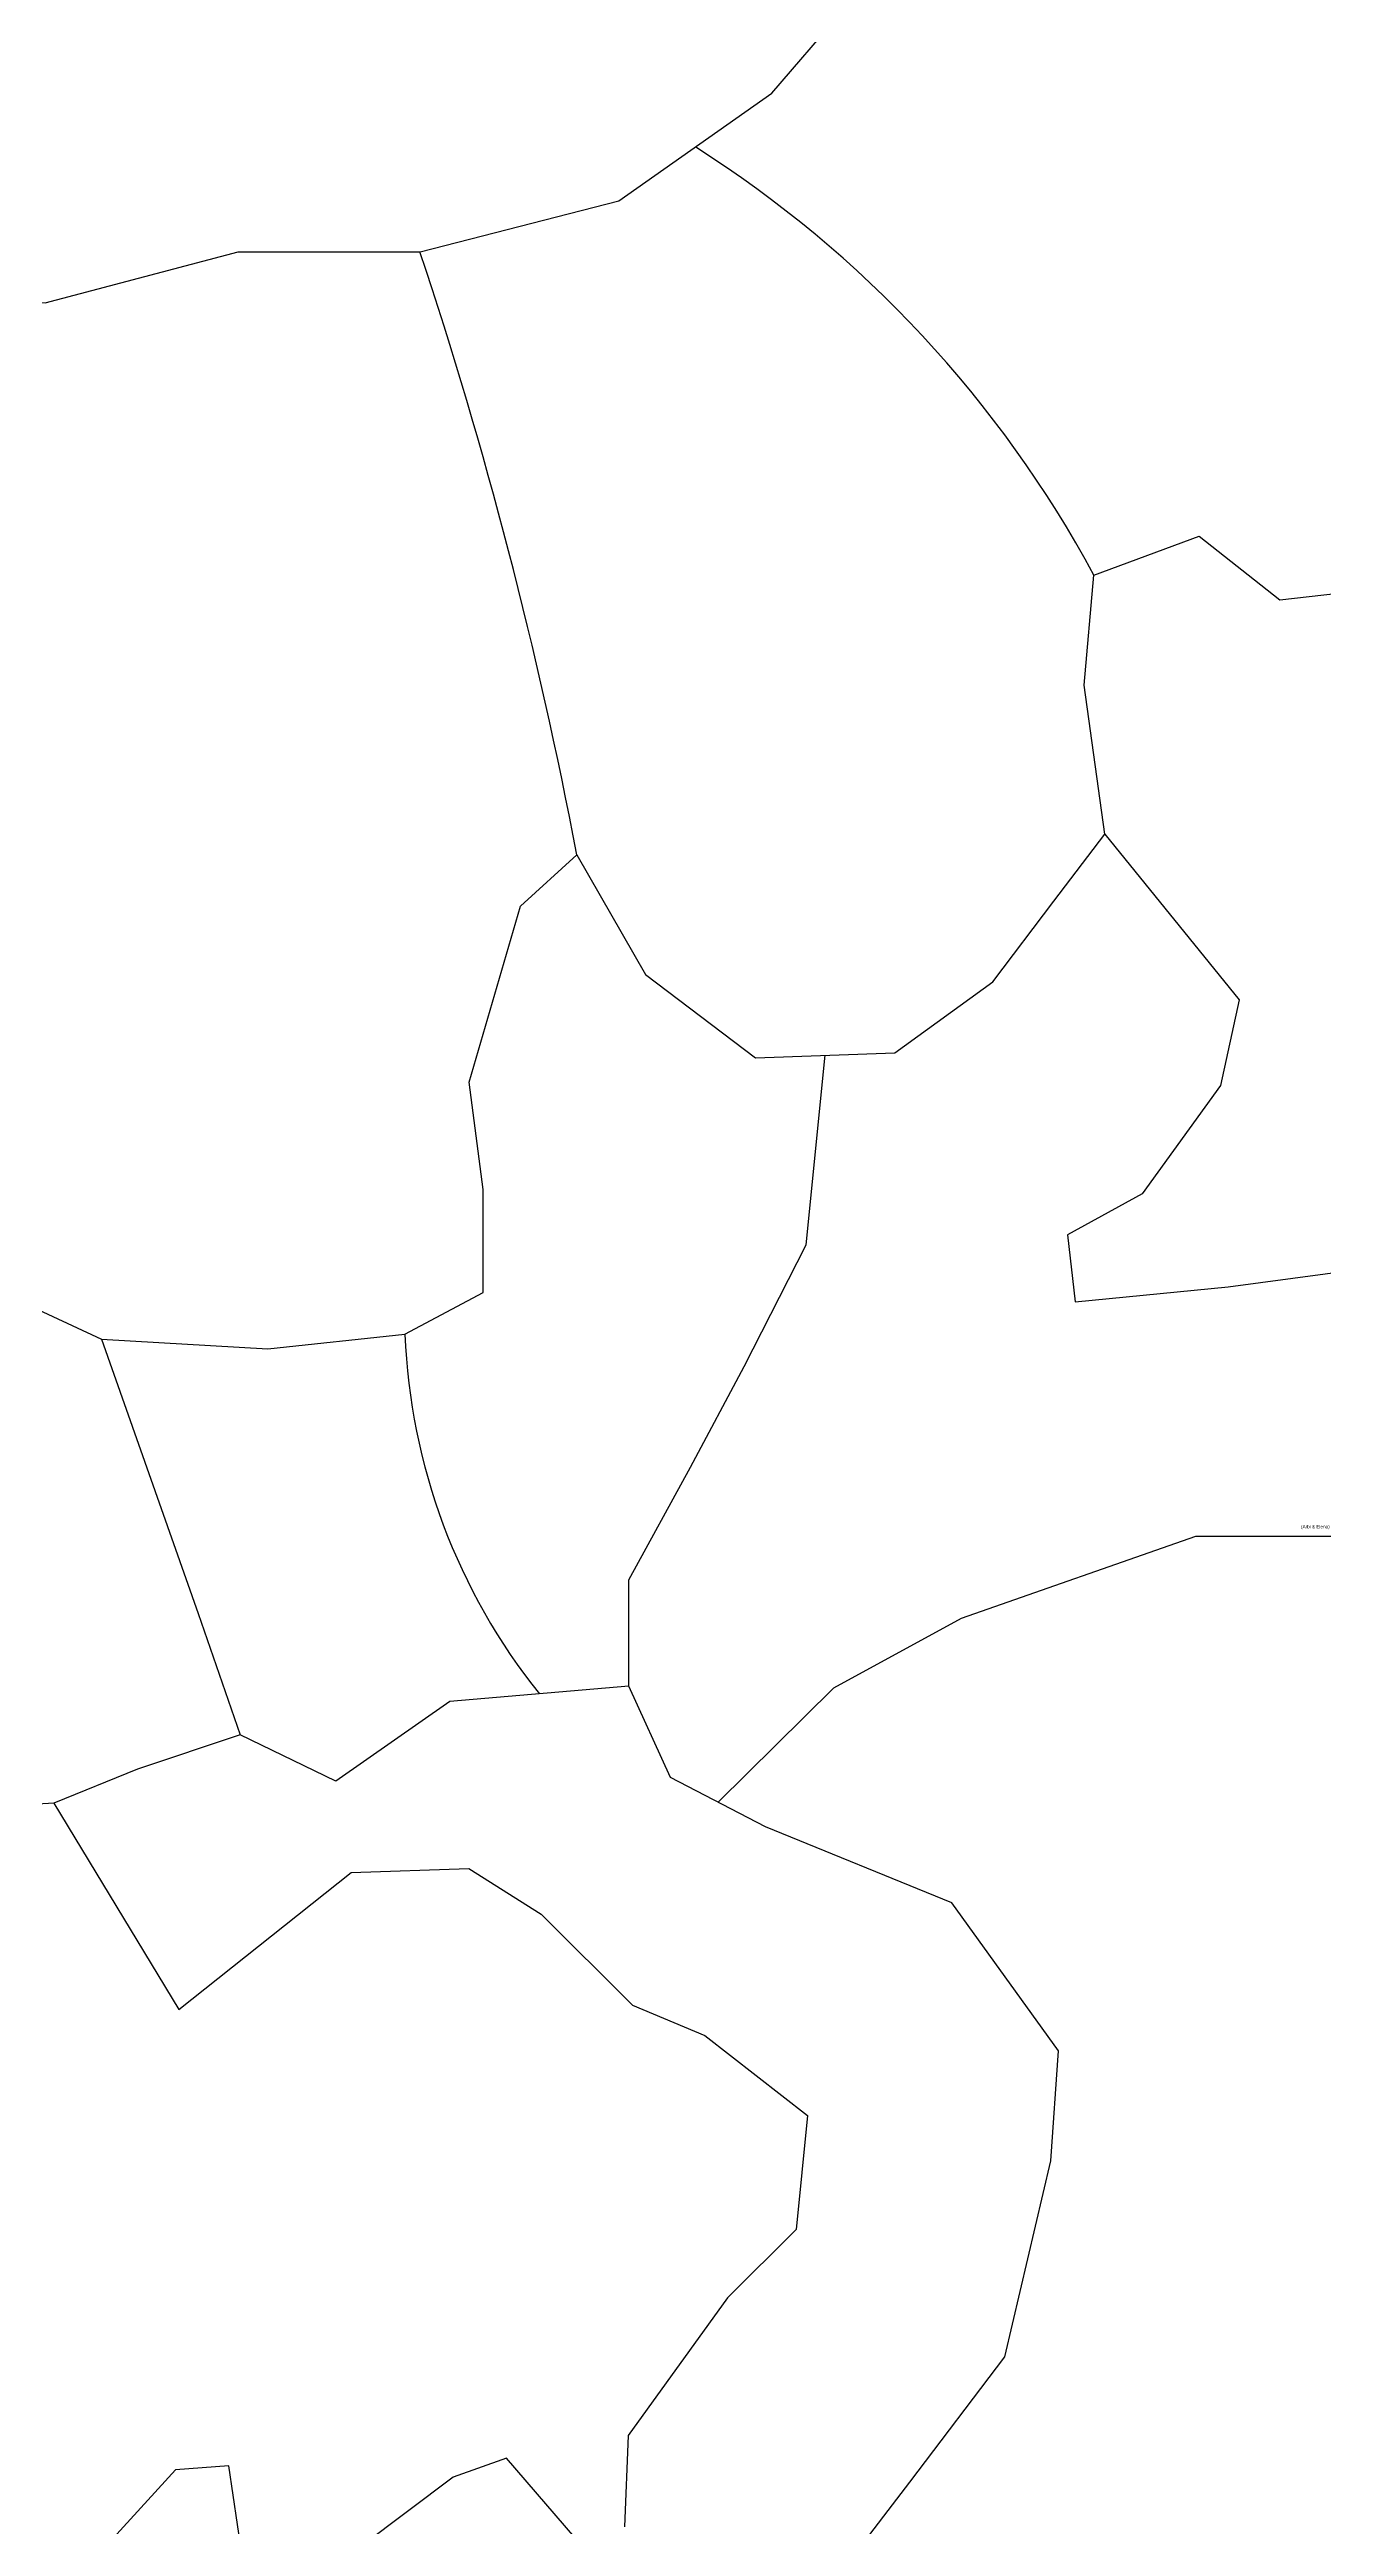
# Model space of a CAD drawing. Header units: millimetres. Extents: x 605064 to 1210630, y 1310999 to 2622410.
# Drawn here: x 605294.759 to 605295.211, y 1311235.298 to 1311236.177 of the extents above; entities that cross this region are included whole.
import ezdxf

# ---------------------------------------------------------------- set-up
doc = ezdxf.new("R2010")
doc.units = ezdxf.units.MM
doc.layers.add('elenarbi-free_blocks', color=7, linetype='Continuous')
doc.styles.get("Standard").update_dxf_attribs({"font": 'arial.ttf'})

# ---------------------------------------------------------------- blocks, each defined once
blk = doc.blocks.new('A$C20C8591F')
at = {"layer": 'elenarbi-free_blocks', "color": 50}
blk.add_lwpolyline([(12.462, 6.6381), (12.8214, 6.4719), (13.2741, 6.4453), (13.6469, 6.4852), (13.8599, 6.5982), (13.8599, 6.8785), (13.8217, 7.1711), (13.9615, 7.6499), (14.1146, 7.7896), (14.301, 7.4637), (14.6006, 7.2376), (14.98, 7.2509), (15.2463, 7.4438), (15.4127, 7.6632), (15.5514, 7.8461), (15.4948, 8.2512), (15.5215, 8.5505), (15.8077, 8.6569), (16.0274, 8.484), (16.267, 8.5106)], dxfattribs=at)
at = {"layer": 'elenarbi-free_blocks', "color": 30}
blk.add_lwpolyline([(11.1496, 10.0017), (11.2937, 9.8319), (11.6644, 9.6313), (12.1123, 9.3073), (12.6684, 9.2919), (13.1935, 9.4308), (13.6878, 9.4308), (14.2284, 9.5696), (14.6454, 9.8628), (14.8308, 10.0788)], dxfattribs=at)
at = {"layer": 'elenarbi-free_blocks', "color": 84}
for points in [[(15.5514, 7.8461), (15.9168, 7.3949), (15.866, 7.1616), (15.6527, 6.8674), (15.4496, 6.7558), (15.4699, 6.5731), (15.8863, 6.6137), (16.4144, 6.6847)], [(12.8214, 6.4719), (13.0846, 5.7252), (13.1985, 5.3944), (12.9191, 5.3014), (12.6915, 5.2083), (12.1741, 5.1773), (11.5947, 5.1773), (11.1291, 5.136), (10.7876, 5.2704), (10.5186, 5.229), (9.9255, 4.8204), (9.6978, 4.407), (9.4392, 3.7351), (9.077, 3.208)], [(14.263, 2.0673), (14.503, 2.4928), (14.7203, 2.9683), (15.0204, 3.3611), (15.2791, 3.7022), (15.4042, 4.2349), (15.4248, 4.5346), (15.1351, 4.9377), (14.6281, 5.1444), (14.3695, 5.2788), (14.2556, 5.5269), (13.7693, 5.4855), (13.4589, 5.2685), (13.1985, 5.3944)]]:
    blk.add_lwpolyline(points, dxfattribs=at)
at = {"layer": 'elenarbi-free_blocks', "color": 90}
for points in [[(14.2556, 5.5269), (14.2556, 5.8168), (14.424, 6.1232), (14.5693, 6.3973), (14.7388, 6.7279), (14.7903, 7.2443)], [(19.4579, 4.7299), (19.3221, 4.0885), (19.1208, 3.854), (18.7294, 3.5747), (18.5728, 3.7087), (18.1032, 4.7141), (17.7453, 5.0939), (17.3875, 5.5296), (16.7366, 5.8452), (16.3899, 5.9346), (15.7973, 5.9346), (15.1599, 5.7112), (14.8132, 5.5213), (14.4988, 5.2116)], [(12.6915, 5.2083), (13.0319, 4.6471), (13.0319, 4.6471), (13.5003, 5.0204), (13.8211, 5.0307), (14.0177, 4.9067), (14.266, 4.6586), (14.4626, 4.576), (14.742, 4.3589), (14.7109, 4.0488), (14.5247, 3.8627), (14.2542, 3.4876), (14.2439, 3.2395)], [(14.2439, 3.0535), (13.9231, 3.4256), (13.7783, 3.3739), (13.53, 3.1878)], [(13.2506, 2.8467), (13.1678, 3.4049), (13.023, 3.3945), (12.7022, 3.0431)]]:
    blk.add_lwpolyline(points, dxfattribs=at)
at = {"layer": 'elenarbi-free_blocks', "color": 50}
for centre, radius, start, end in [((12.7488, 7.0583), 3.1487, 28.28866, 57.57984), ((1.7299, 5.4447), 12.6047, 10.72107, 18.43525)]:
    blk.add_arc(centre, radius, start, end, dxfattribs=at)
at = {"layer": 'elenarbi-free_blocks', "color": 84}
blk.add_arc((15.3148, 6.5503), 1.6691, 182.23572, 218.7207, dxfattribs=at)
at = {"layer": 'elenarbi-free_blocks', "insert": (16.0848, 5.9657), "char_height": 0.008963, "width": 0.194364, "attachment_point": 1}
blk.add_mtext('{\\fArial|b0|i0|c0|p34;(Arbi & Elena) yourcadblocks.com}', dxfattribs=at)

msp = doc.modelspace()

# ---------------------------------------------------------------- block references
at = {"xscale": 0.1302721832587849, "yscale": 0.1302721832587849, "zscale": 0.1302721832587849}
msp.add_blockref('A$C20C8591F', (605293.10738, 1311234.87633), dxfattribs=at)

doc.saveas('drawing.dxf')
